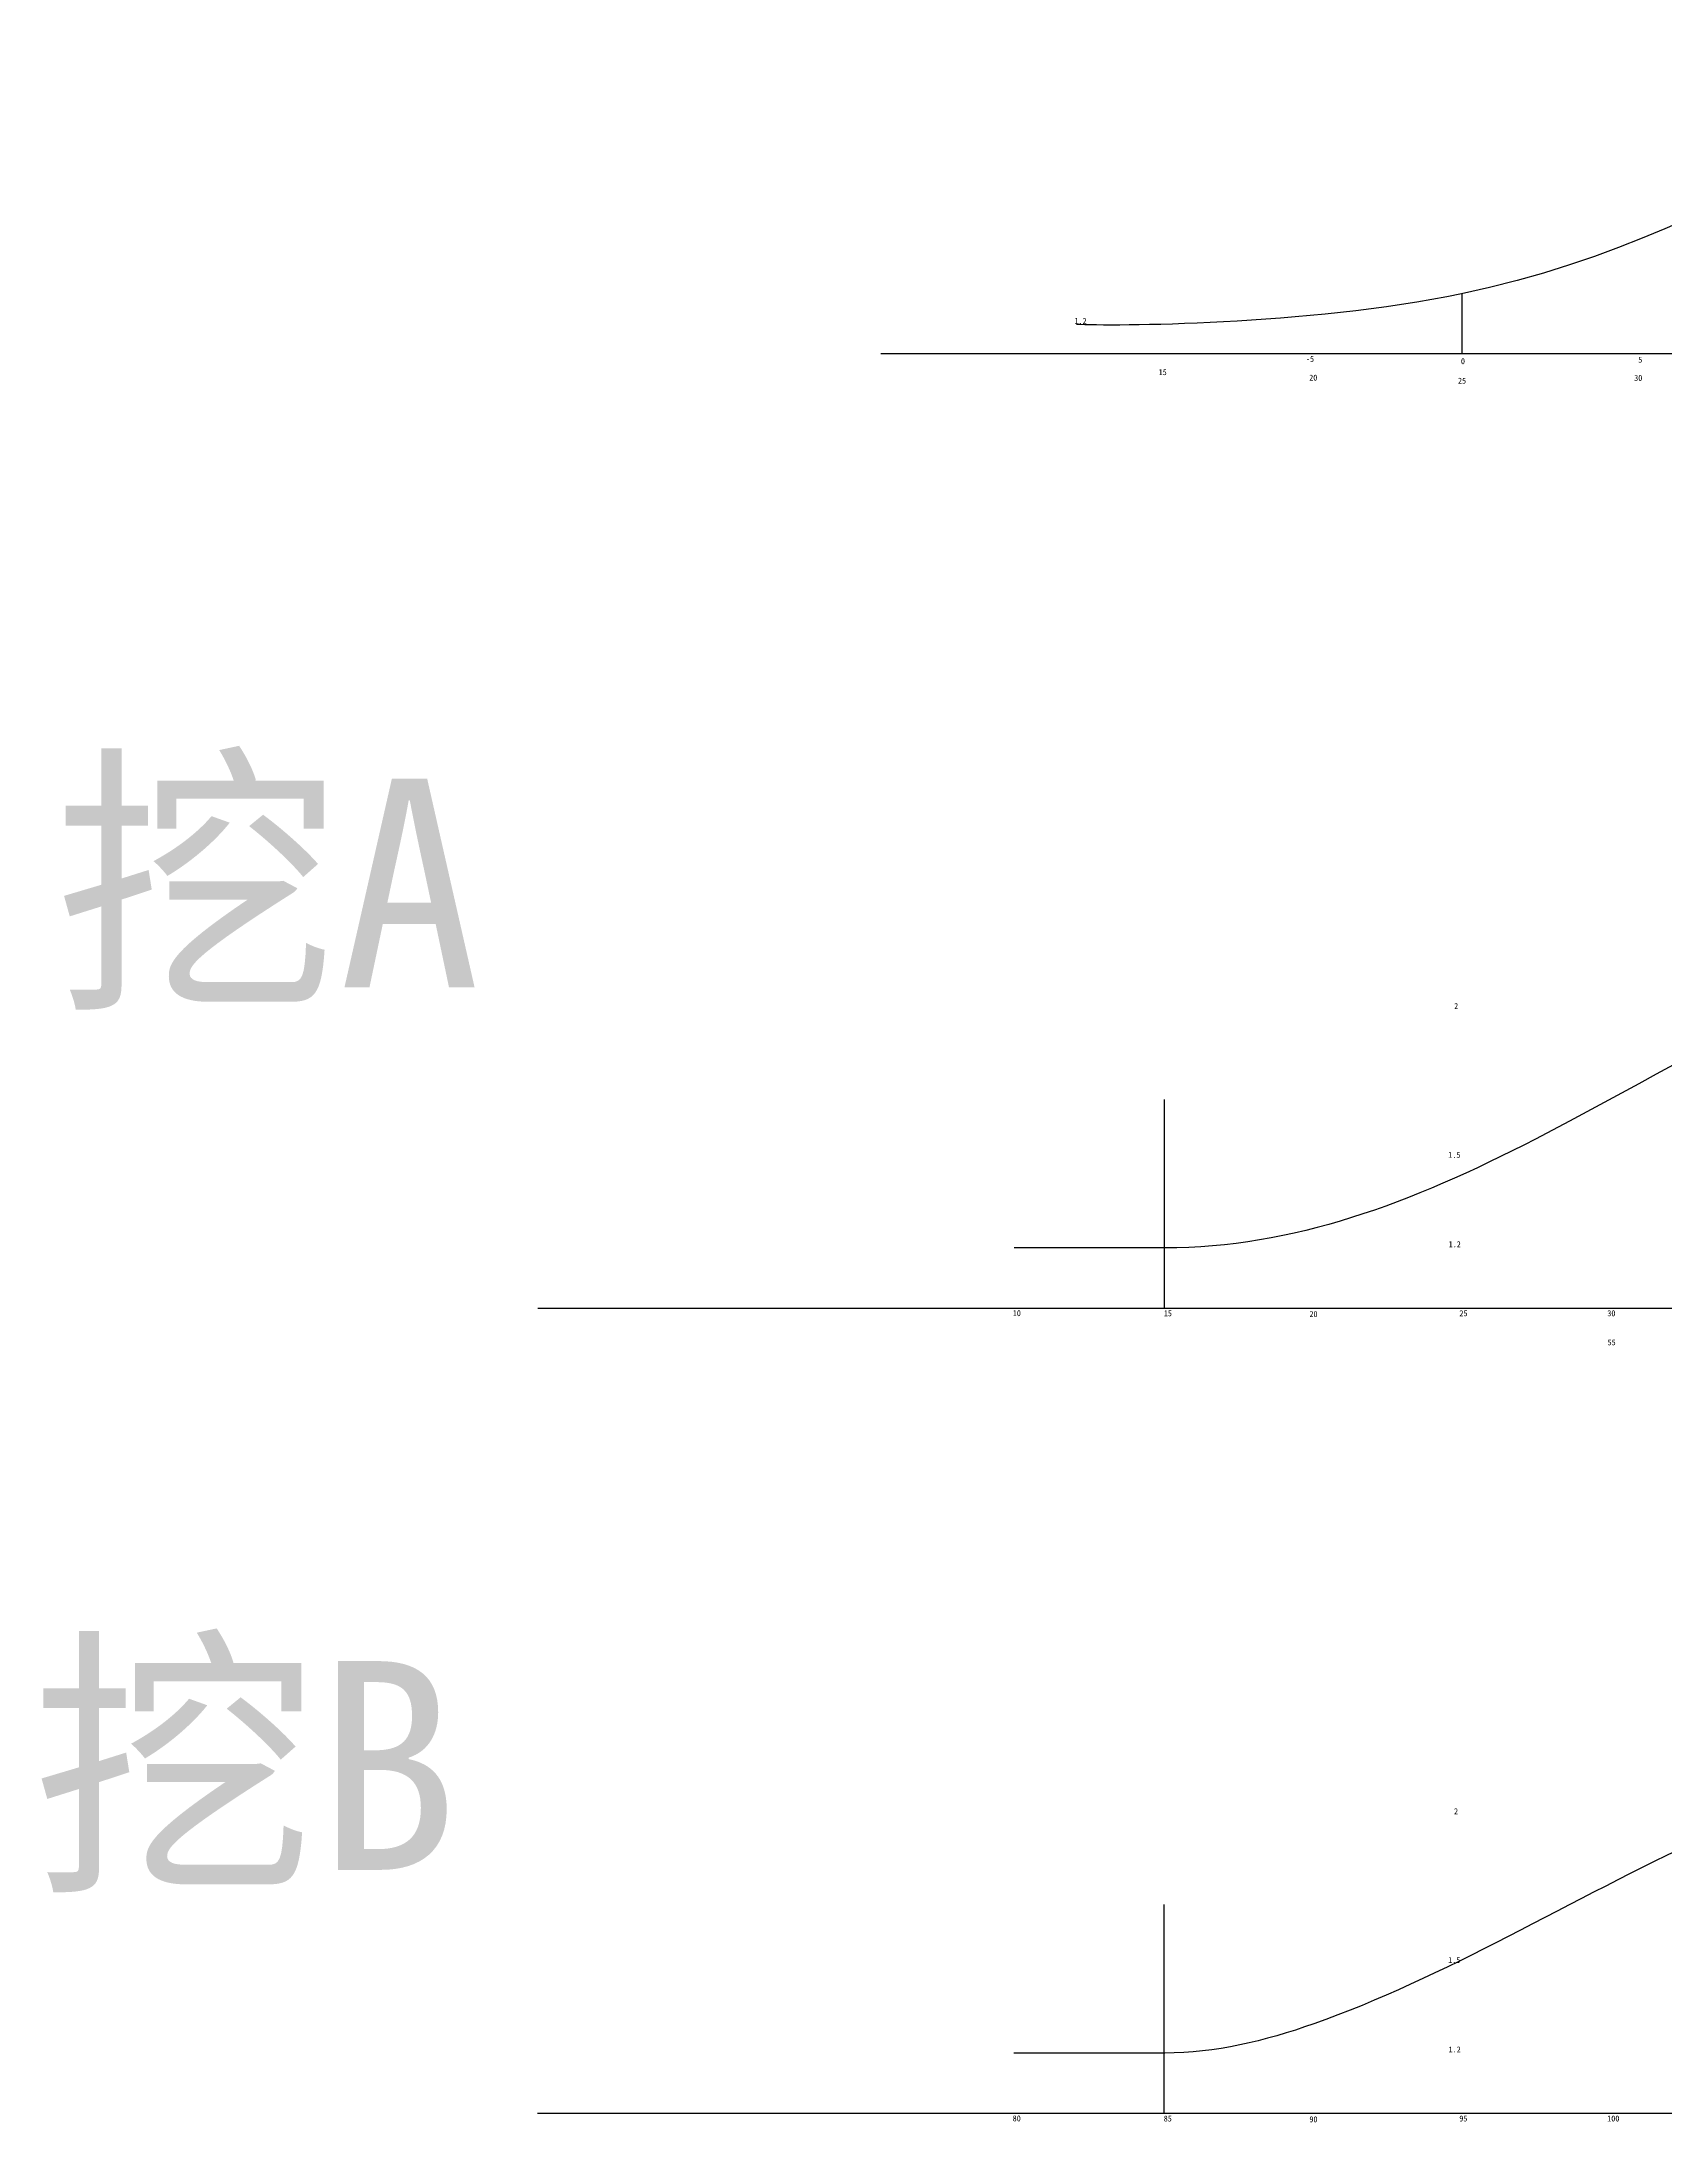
# Model space of a CAD drawing. Header units: millimetres. Extents: x 199 to 558, y 146 to 328.
# Drawn here: x 199.4 to 253.8, y 244.7 to 314.5 of the extents above; entities that cross this region are included whole.
import ezdxf

# ---------------------------------------------------------------- set-up
doc = ezdxf.new("R2010")
doc.units = ezdxf.units.MM
doc.styles.get("Standard").update_dxf_attribs({"font": ''})
doc.styles.get('Standard').set_extended_font_data('SimSun')

msp = doc.modelspace()

# ---------------------------------------------------------------- linework, layer by layer
for p, q in [((246.996, 304), (246.996, 306.004)), ((278, 304), (227.5, 304)), ((237.013, 272), (237.013, 279)), ((237.031, 274.019), (231.971, 274.019)), ((216, 272), (290.013, 272)), ((237.01, 245), (237.01, 252.001)), ((237.027, 247.02), (231.968, 247.02)), ((215.996, 245.001), (290.01, 245.001)), ((237.01, 245.001), (277.01, 245.001))]:
    msp.add_line(p, q)
msp.add_open_spline([(280.013, 304), (278.955, 304), (274.355, 306), (265, 317.769), (254.679, 304.934), (235.217, 304.923), (234.062, 304.982)], degree=3, knots=[0, 0, 0, 0, 3.174965, 14.57672, 36.406916, 47.466822, 47.466822, 47.466822, 47.466822])
at = {"color": 1, "start_tangent": (-0.51705, 0.855955), "end_tangent": (-1, 0)}
for points in [[(277.013, 272), (267.288, 283.436), (249.457, 277.668), (237.031, 274.019)], [(277.01, 245.001), (267.023, 256.001), (242.029, 248.003), (237.027, 247.02)]]:
    msp.add_spline(points, degree=3, dxfattribs=at)

# ---------------------------------------------------------------- texts
at = {"attachment_point": 1}
for s, insert, char_height, width in [('1.2', (234, 305.201), 0.2, 2), ('-5', (241.761, 303.928), 0.2, 2), ('0', (246.958, 303.849), 0.2, 2), ('5', (252.906, 303.901), 0.2, 2), ('15', (236.822, 303.482), 0.2, 2), ('20', (241.869, 303.299), 0.2, 2), ('25', (246.859, 303.195), 0.2, 2), ('30', (252.768, 303.288), 0.2, 2), ('挖A', (199.77, 289.757), 7, 31.21586), ('2', (246.73, 282.227), 0.2, 2), ('1.5', (246.534, 277.239), 0.2, 2), ('1.2', (246.547, 274.242), 0.2, 2), ('10', (231.929, 271.93), 0.2, 2), ('15', (236.995, 271.926), 0.2, 2), ('20', (241.878, 271.9), 0.2, 2), ('25', (246.907, 271.927), 0.2, 2), ('30', (251.866, 271.927), 0.2, 2), ('55', (251.877, 270.952), 0.2, 2), ('{\\fSimSun|b0|i0|c134|p2;挖B}', (199.017, 260.164), 7, 31.21586), ('2', (246.727, 255.228), 0.2, 2), ('1.5', (246.53, 250.24), 0.2, 2), ('1.2', (246.544, 247.242), 0.2, 2), ('80', (231.926, 244.931), 0.2, 2), ('85', (236.992, 244.927), 0.2, 2), ('90', (241.875, 244.9), 0.2, 2), ('95', (246.903, 244.928), 0.2, 2), ('100', (251.863, 244.928), 0.2, 2)]:
    msp.add_mtext(s, dxfattribs=dict(at, insert=insert, char_height=char_height, width=width))

doc.saveas('drawing.dxf')
